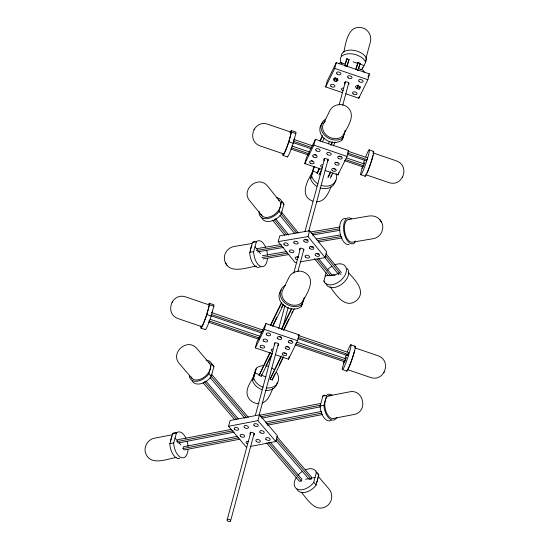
<?xml version="1.0" encoding="UTF-8"?>
<svg xmlns="http://www.w3.org/2000/svg" width="549" height="549" viewBox="0 0 549 549"><rect width="100%" height="100%" fill="white"/><g stroke="black" fill="none" stroke-linecap="round" stroke-linejoin="round"><path stroke-width="0.82" d="M176.064 432.715A13.162 6.931 79.1 0 0 172.592 433.648L169.792 444.017A13.162 6.931 79.1 0 0 179.736 458.47M185.981 438.274A13.162 6.931 79.1 0 0 176.449 432.9L173.649 443.276A13.162 6.931 79.1 0 0 180.813 457.441A13.162 6.931 79.1 0 0 188.026 449.734M324.514 395.04A13.162 6.931 79.1 0 0 322.874 395.946L320.074 406.322A13.162 6.931 79.1 0 0 331.143 420.26M332.09 395.122A13.162 6.931 79.1 0 0 326.724 395.205L323.931 405.574A13.162 6.931 79.1 0 0 329.215 418.468A13.162 6.931 79.1 0 0 336.853 417.405M255.258 241.347A13.162 6.705 80.3 0 0 252.499 242.356L249.699 252.725A13.162 6.705 80.3 0 0 260.247 266.766M265.572 247.132A13.162 6.705 80.3 0 0 256.417 241.69L253.617 252.06A13.162 6.705 80.3 0 0 260.398 266.292A13.162 6.705 80.3 0 0 267.432 258.62M201.058 325.749A13.162 1.194 -71.2 0 0 202.107 326.641A13.162 1.194 -71.2 0 0 206.726 314.9L209.526 304.53A13.162 1.194 -71.2 0 0 208.771 303.899M205.175 329.407A13.162 1.194 -71.2 0 0 211.077 316.382L213.877 306.013A13.162 1.194 -71.2 0 0 213.664 304.75L209.306 303.261M282.865 154.166A13.162 1.194 -71.2 0 0 288.726 142.191L291.526 131.822A13.162 1.194 -71.2 0 0 289.996 132.625M287.175 156.698A13.162 1.194 -71.2 0 0 293.084 143.673L295.877 133.304A13.162 1.194 -71.2 0 0 295.664 132.035L291.313 130.552M234.286 432.145L178.199 442.974L177.025 441.602L177.519 439.783L231.095 429.435M239.947 439.173L184.162 449.947L182.989 448.574L183.476 446.756L237.6 436.304M189.323 375.482A13.162 8.208 -40.5 0 0 196.453 381.308A13.162 8.208 -40.5 0 0 208.778 374.095L211.571 363.726A13.162 8.208 -40.5 0 0 206.204 360.185M192.095 380.519A13.162 8.208 -40.5 0 0 211.125 376.84L213.918 366.471A13.162 8.208 -40.5 0 0 210.926 363.452M259.183 211.434A13.162 8.393 -39 0 0 265.695 218.735A13.162 8.393 -39 0 0 278.892 211.736L281.692 201.359A13.162 8.393 -39 0 0 276.209 197.681M281.555 201.373A13.162 8.393 -39 0 1 283.929 204.125L281.129 214.494A13.162 8.393 -39 0 1 261.784 217.788M296.913 262.429L295.252 262.717L278.199 241.649L279.77 235.83L309.622 230.745L326.682 251.806L325.111 257.632L300.228 261.866M246.432 447.215L228.549 426.305L230.12 420.486L259.492 414.811L277.375 435.728L275.804 441.547L250.625 446.406M321.803 169.38L304.812 163.595L306.383 157.769L315.435 139.281L348.608 150.584L347.037 156.403L337.985 174.891L325.042 170.485M272.325 353.666L255.333 347.881L256.905 342.054L265.956 323.567L299.13 334.869L297.558 340.689L288.506 359.176L275.564 354.771M342.645 92.706L325.653 86.92L327.225 81.094L336.276 62.607L369.45 73.909L367.878 79.729L358.826 98.216L345.877 93.81M304.812 163.595L313.863 145.101L315.435 139.281M325.653 86.92L334.705 68.433L336.276 62.607M255.333 347.881L264.385 329.393L265.956 323.567M261.928 389.625A13.162 10.678 26.1 0 1 252.581 380.78L255.161 370.644L256.568 367.981A13.162 10.678 26.1 0 1 263.746 365.627M252.519 380.45L253.707 378.028L256.356 368.214M337.381 78.747L336.345 81.616L334.169 80.875L335.055 77.574M334.169 80.875L335.206 78.006M343.873 52.08C345.849 42.287 348.437 23.758 362.916 27.999C368.839 29.852 372.222 36.79 370.191 42.616L365.854 58.688M336.345 81.616L337.011 79.138M310.583 178.624L313.232 168.811L314.419 166.388L310.645 178.953A13.162 10.678 26.1 0 0 316.876 186.351M272.132 353.954L261.228 376.223L259.053 375.482L269.689 352.925M345.005 64.645L346.803 58.976L348.979 59.717L347.579 64.912A2.306 1.873 26.1 0 1 344.909 65.997M261.228 376.223L261.715 374.404M346.803 58.976L345.396 64.171L341.656 62.902A2.306 1.873 26.1 0 0 338.994 63.979M348.183 61.673L346.982 66.127A2.306 1.873 26.1 0 1 346.625 66.765M227.162 519.862L250.845 432.077M255.312 415.518L274.98 342.638M278.775 328.563L285.034 305.374M293.749 273.073L300.454 248.23M304.921 231.664L324.583 158.791M328.604 143.886L329.276 141.402M339.11 104.962L345.369 81.774M230.553 521.022A1.798 1.043 15.1 0 0 228.411 519.333A1.798 1.043 15.1 0 0 227.609 520.974A1.798 1.043 15.1 0 0 230.553 521.022L254.242 433.236M259.155 415.017L278.377 343.798M283.51 324.747L288.204 307.358M297.812 271.748L303.851 249.39M308.764 231.17L328.206 159.121M342.727 105.291L348.759 82.926M275.804 441.547L257.92 420.637L259.492 414.811M325.111 257.632L308.058 236.564L309.622 230.745M283.483 357.118L272.283 379.99L270.108 379.249L281.054 356.081M364.104 72.276A2.306 1.873 26.1 0 0 362.374 69.956L358.634 68.68L360.034 63.485L357.859 62.737L356.459 67.939A2.306 1.873 26.1 0 0 357.344 70.08M272.283 379.99L272.778 378.172M358.243 69.153L360.034 63.485M322.634 122.914A13.162 10.678 26.1 0 0 324.205 138.444A13.162 10.678 26.1 0 0 341.869 140.139L342.967 136.632M342.082 139.906L343.269 137.476L345.259 130.12M360.274 86.55L359.231 89.412L357.056 88.67L357.948 85.37M360.213 69.572A13.162 7.604 15.1 0 0 362.175 68.954L362.8 67.355M357.056 88.67L358.319 84.978M362.402 68.81L365.607 62.27L366.54 58.4A13.162 7.604 15.1 0 0 352.485 50.192A13.162 7.604 15.1 0 0 341.245 55.902M281.308 290.016A13.162 10.678 26.1 0 0 283.703 305.319A13.162 10.678 26.1 0 0 301.051 306.733L302.369 302.417M301.264 306.5L302.451 304.077L304.215 297.531M337.985 174.891L338.575 172.709M358.826 98.216L359.218 96.761M288.506 359.176L289.296 356.267M334.773 264.817A13.162 8.393 -39 0 1 346.412 269.01A13.162 8.393 -39 0 1 337.148 282.941A13.162 8.393 -39 0 1 323.896 281.177L326.051 272.743M362.704 165.928L360.679 173.491A13.162 1.194 -71.2 0 0 364.282 167.843A13.162 1.194 -71.2 0 0 369.34 151.14A13.162 1.194 -71.2 0 0 365.744 156.794M355.217 241.032L354.633 242.857A13.162 6.705 80.3 0 1 343.743 230.916A13.162 6.705 80.3 0 1 351.559 218.79M266.56 442.885L299.418 481.315L301.346 480.945L301.833 479.126L270.087 442M276.072 440.675L309.211 479.421L311.139 479.051L311.626 477.232L276.833 436.551M344.127 361.633L342.329 368.379A13.162 1.194 -71.2 0 0 345.925 362.731A13.162 1.194 -71.2 0 0 350.989 346.028A13.162 1.194 -71.2 0 0 347.387 351.683M295.163 344.964L344.607 361.805L344.937 360.59M344.607 361.805L345.692 358.772L297.057 342.205M297.73 338.644L347.627 355.642L348.114 353.817M347.627 355.642L348.711 352.609L298.011 335.336M296.446 477.266A13.162 8.208 -40.5 0 0 298.155 489.516A13.162 8.208 -40.5 0 0 313.637 482.626L316.437 472.25A13.162 8.208 -40.5 0 0 305.381 469.807M296.954 489.042A13.162 8.208 -40.5 0 0 315.984 485.364L318.784 474.995A13.162 8.208 -40.5 0 0 315.785 471.975M363.363 163.478L363.479 163.122A13.162 1.194 -71.2 0 1 364.598 159.869M345.012 358.367L345.129 358.01A13.162 1.194 -71.2 0 1 346.241 354.764M201.359 326.429A11.543 1.05 -71.2 0 0 206.053 316.43A11.543 1.05 -71.2 0 0 208.805 304.791L185.727 296.934C171.446 292.006 164.089 314.124 178.507 318.756L201.586 326.614M290.805 132.083L267.734 124.225C253.453 119.298 246.089 141.416 260.507 146.048L283.586 153.905M366.224 174.157A11.543 1.05 -71.2 0 1 365.751 174.712L388.829 182.57C403.11 187.497 410.467 165.379 396.049 160.747L373.773 153.157M347.4 369.601L370.479 377.458C384.76 382.385 392.116 360.268 377.698 355.635L354.62 347.778M172.022 302.396L172.242 301.909M254.022 129.688L254.242 129.2M402.314 177.595L402.534 177.107M383.964 372.483L384.183 371.996M330.745 145.101L332.33 141.855M293.406 140.688L294.518 138.41M211.777 312.635L212.518 311.118M346.206 59.958L346.796 58.743L348.979 59.484L348.382 60.699M348.382 60.925L348.979 59.717M323.835 122.928L330.127 110.068C333.758 103.885 342.967 102.636 348.045 107.755C356.212 115.805 347.181 127.114 343.585 134.8M357.262 63.725L357.859 62.511L360.034 63.252L359.437 64.466M357.859 62.737L355.862 69.153A2.306 1.873 26.1 0 0 355.821 69.4M319.882 140.935L322.489 135.596M320.136 141.23L322.373 136.653M322.311 141.971L324.178 138.163M365.311 61.248L366.272 59.285M312.546 172.249C307.214 180.6 298.992 196.02 312.889 201.195M316.917 173.251L319.175 168.639M317.178 173.532L319.806 168.159M331.088 145.21L332.591 142.136M318.976 175.042L321.988 168.9M333.264 145.952L335.144 142.109M367.94 76.99L369.45 73.909M327.918 177.135L330.532 171.796M328.172 177.43L330.786 172.091M330.841 176.346L331.589 174.822M330.347 178.171L332.962 172.832M347.853 152.121L348.608 150.584M331.191 186.386C328.577 192.871 324.761 202.217 316.224 201.758M270.403 325.221L281.596 302.348M270.657 325.516L281.857 302.643M272.579 325.962L276.682 317.576M281.534 307.666L283.03 304.613M272.832 326.257L283.655 304.146M254.475 374.075C252.012 381.164 244.696 388.225 247.716 396.309C249.411 400.804 254.214 403.851 258.984 403.577M281.349 329.215L291.498 308.476M259.053 375.482L270.328 352.444M281.61 329.496L291.759 308.758M362.038 168.378L365.01 162.319M265.853 365.957L270.739 355.972M283.524 329.956L288.788 319.202M291.8 313.06L292.548 311.523M283.785 330.237L294.312 308.73M302.767 301.394C306.953 293.413 316.519 279.77 305.162 272.791C299.898 269.415 292.5 271.398 289.309 276.669L283.016 289.529A11.543 9.367 26.1 0 0 289.035 303.995A11.543 9.367 26.1 0 0 303.775 299.171M270.108 379.249L281.308 356.376M273.148 377.41L275.015 373.594M279.118 365.209L283.229 356.823M273.121 388.218C270.218 393.482 268.605 400.948 262.106 402.987M298.375 336.407L299.13 334.869M345.101 359.986L345.692 358.772M343.688 363.273L346.659 357.207M343.269 137.476L343.056 137.71A13.162 10.678 26.1 0 1 324.493 135.136A13.162 10.678 26.1 0 1 325.571 119.195M302.451 304.077L302.238 304.311A13.162 10.678 26.1 0 1 283.387 301.428A13.162 10.678 26.1 0 1 285.411 285.446M339.385 272.64L334.547 275.406L328.35 275.763L314.481 258.634M322.723 396.138L326.573 395.397M328.707 395.877L349.137 391.938C363.589 388.321 368.626 411.894 353.961 414.502L333.531 418.448A11.543 6.08 79.1 0 1 324.967 407.255A11.543 6.08 79.1 0 1 330.313 395.856M259.485 415.27L320.595 403.474M172.441 433.84L176.298 433.092M260.665 416.766L320.939 405.128M320.074 405.951L323.931 405.21M172.935 434.636L154.145 438.267C147.578 439.619 143.351 447.106 145.684 453.385C150.522 466.362 166.91 458.889 176.126 457.523M261.839 418.139L320.438 406.823M228.549 426.305L257.92 420.637M265.791 422.174L321.577 411.407M266.135 423.835L321.92 413.061M177.025 441.602L233.112 430.773M169.792 443.654L173.649 442.906M267.308 425.207L322.263 414.598M182.989 448.574L238.774 437.8M305.525 479.277L309.54 478.502M311.146 478.186L315.16 477.41M348.286 219.531L369.052 215.997C373.553 215.318 378.618 217.054 380.903 221.185M310.871 231.953L340.085 226.977M252.348 242.548L256.266 241.883M251.909 243.468L233.634 246.583C227.602 247.764 223.306 254.084 224.527 260.116C227.986 275.131 246.734 267.432 256.356 266.107M311.235 233.627L339.783 228.761M312.347 235.006L339.989 230.299M278.199 241.649L308.058 236.564M307.865 239.769L305.903 240.098L305.155 239.179M256.829 248.676L281.212 244.525M316.21 239.028L340.6 234.876M256.335 250.502L281.562 246.206M317.343 240.572L341.382 236.482M249.706 252.362L253.624 251.689M257.46 251.881L283.524 247.441M318.53 241.944L342.096 237.93M313.191 246.851L311.228 247.18L310.48 246.261M262.408 255.717L286.619 251.593M261.921 257.536L287.8 253.13M263.04 258.922L288.918 254.516M296.968 257.138L298.272 256.918M318.948 253.913L317.645 254.132L316.897 253.213M325.166 276.01L328.432 275.454M330.882 275.035L334.965 274.342M353.124 61.831L357.79 63.423M359.341 63.952L364.008 65.544M334.705 68.433L367.878 79.729M334.76 79.66L336.935 80.401M357.653 87.456L359.828 88.197M369.127 149.877L373.478 151.359M291.492 132.021L295.842 133.503M348.299 151.325L367.61 157.906M347.805 153.144L367.116 159.725M347.215 154.358L366.526 160.939M313.863 145.101L347.037 156.403M294.312 139.624L312.957 145.972M346.536 157.92L364.371 163.993M339.076 156.163L341.252 156.904M293.818 141.443L311.654 147.516M345.232 159.464L363.877 165.812M293.228 142.651L311.063 148.731M344.642 160.672L363.287 167.026M288.843 141.834L293.193 143.316M291.855 145.979L309.561 152.004M314.707 154.543L316.162 155.038M335.659 162.188L337.834 162.929M291.368 147.798L309.073 153.823M290.771 149.005L308.476 155.038M360.892 174.754L365.25 176.236M311.29 160.569L312.745 161.063M333.387 168.653L335.563 169.394M283.078 155.436L287.436 156.918M313.095 171.288L317.761 172.88M319.319 173.409L320.87 173.937M350.777 344.765L355.128 346.247M209.485 304.729L213.842 306.212M298.327 337.436L348.217 354.428M264.385 329.393L297.558 340.689M211.598 312.587L263.479 330.258M279.132 336.434L281.308 337.175M289.598 340.449L291.773 341.19M211.104 314.405L262.175 331.802M295.753 343.749L345.204 360.59M211.324 315.895L261.578 333.017M206.843 314.543L211.193 316.025M210.192 319.298L260.082 336.29M286.18 346.474L288.355 347.215M208.894 320.842L259.595 338.115M208.297 322.057L258.998 339.323M342.542 369.642L346.899 371.124M283.908 352.938L286.084 353.68M201.078 328.144L205.429 329.626M255.031 373.121L259.691 374.706M261.249 375.241L265.915 376.827M316.485 472.511L318.832 475.249M318.043 476.168L328.858 488.816C333.456 493.935 332.447 502.802 326.36 506.329C315.449 513.095 307.166 499.171 301.483 492.295M276.346 438.37L311.139 479.051M313.836 482.317L316.183 485.062M211.619 363.98L213.966 366.725M209.21 362.999L196.768 348.457C187.202 337.155 169.367 353.302 179.674 363.953L192.109 378.501M211.873 374.679L248.32 417.302M268.482 442.515L301.346 480.945M210.83 375.852L246.727 417.83M208.97 373.794L211.317 376.539M210.006 377.52L244.799 418.201M206.005 381.157L238.307 418.935M204.4 381.679L236.701 419.45M203.027 382.701L234.78 419.82M174.973 437.999L177.636 441.121M179.242 442.988L180.841 444.862M348.56 272.826C354.723 279.468 366.677 291.444 356.692 300.358C345.499 309.711 335.734 294.772 330.155 286.715M326.003 253.693L341.396 272.702M325.53 255.532L340.963 274.596M281.74 201.62L283.977 204.386M279.283 200.584L267.418 185.933C258.03 174.472 239.927 190.345 250.09 201.154L261.955 215.805M324.603 257.145L338.925 274.829M281.294 211.79L298.402 232.927M318.55 258.476L331.383 274.328M279.091 211.434L296.309 232.762M317.027 259.025L330.484 275.639M279.915 215.27L294.882 233.757M275.509 218.632L288.781 235.027M274.486 219.799L286.695 234.876M323.841 280.916L324.74 282.021M272.53 220.135L284.739 235.212M254.949 246.782L257.488 249.925M258.504 251.181L260.542 253.693M380.985 221.322C385.522 227.636 381.006 237.34 373.498 238.637L352.726 242.171A11.543 5.881 80.3 0 1 344.573 230.903A11.543 5.881 80.3 0 1 349.837 219.518M225.461 262.841L226.147 263.891M226.229 264.028L227.19 265.51M379.935 219.703L381.665 222.372M365.607 62.27L365.559 62.037A13.162 7.604 15.1 0 0 348.258 53.775A13.162 7.604 15.1 0 0 341.952 63.739M311.77 176.195L311.839 176.524A13.162 10.678 26.1 0 0 318.063 183.922M253.707 378.028L253.768 378.357A13.162 10.678 26.1 0 0 263.115 387.196M326.085 283.682L326.133 283.943A13.162 8.393 -39 0 0 341.78 284.176A13.162 8.393 -39 0 0 347.078 268.427M358.14 70.498A2.306 1.873 26.1 0 1 357.598 70.245M357.227 88.307A2.306 1.331 15.1 0 1 355.779 86.152A2.306 1.331 15.1 0 1 359.128 86.207A2.306 1.331 15.1 0 1 359.41 88.341M345.163 84.004A2.306 1.331 15.1 0 1 345.177 82.076A2.306 1.331 15.1 0 1 348.368 82.645A2.306 1.331 15.1 0 1 348.354 84.573M343.152 90.702A2.306 1.331 15.1 0 1 341.492 89.082A2.306 1.331 15.1 0 1 343.173 88.066M334.101 80.236A2.306 1.331 15.1 0 1 334.423 78.212A2.306 1.331 15.1 0 1 337.759 79.344A2.306 1.331 15.1 0 1 336.283 80.978M274.843 344.964A2.306 1.331 15.1 0 1 274.857 343.036A2.306 1.331 15.1 0 1 278.048 343.605A2.306 1.331 15.1 0 1 278.034 345.534M272.832 351.662A2.306 1.331 15.1 0 1 271.172 350.049A2.306 1.331 15.1 0 1 272.853 349.027M253.583 377.184A11.543 9.367 26.1 0 1 254.434 374.02M276.662 372.483A13.162 10.678 26.1 0 1 266.423 387.937M266.231 365.833A13.162 10.678 26.1 0 1 268.708 366.458M271.824 367.905A13.162 10.678 26.1 0 1 274.541 369.957M277.389 382.09A13.162 10.678 26.1 0 1 265.236 390.366M354.517 350.475A11.543 1.05 -71.2 0 1 348.828 367.226M348.56 367.782A11.543 1.05 -71.2 0 1 347.874 369.045M354.592 346.879A13.162 1.194 -71.2 0 1 352.547 357.886A13.162 1.194 -71.2 0 1 346.639 370.911M324.322 160.679A2.306 1.331 15.1 0 1 324.335 158.75A2.306 1.331 15.1 0 1 327.527 159.32A2.306 1.331 15.1 0 1 327.513 161.248M322.318 167.376A2.306 1.331 15.1 0 1 320.65 165.757A2.306 1.331 15.1 0 1 322.332 164.741M373.196 153.075A11.543 1.05 -71.2 0 1 373.162 153.995M372.867 155.587A11.543 1.05 -71.2 0 1 370.939 162.387M370.705 163.094A11.543 1.05 -71.2 0 1 366.91 172.894M372.943 151.991A13.162 1.194 -71.2 0 1 370.898 162.998A13.162 1.194 -71.2 0 1 364.989 176.023M344.594 132.57A11.543 9.367 26.1 0 1 328.522 136.694A11.543 9.367 26.1 0 1 325.509 121.103M290.332 132.638A11.543 1.05 -71.2 0 1 288.541 142.287A11.543 1.05 -71.2 0 1 283.359 153.713M311.647 175.357A11.543 9.367 26.1 0 1 312.505 172.194M336.125 173.47A13.162 10.678 26.1 0 1 321.179 185.37M335.46 180.257A13.162 10.678 26.1 0 1 319.992 187.799M250.516 251.463A11.543 5.881 80.3 0 1 250.584 250.042M250.756 248.697A11.543 5.881 80.3 0 1 251.854 245.334M266.642 250.262A13.162 6.705 80.3 0 1 267.466 255.333M278.247 199.781A11.543 7.363 -39 0 1 275.426 213.774A11.543 7.363 -39 0 1 260.905 214.185M299.692 249.973A2.306 1.331 15.1 0 1 301.662 248.278A2.306 1.331 15.1 0 1 303.604 250.673M297.38 259.718A2.306 1.331 15.1 0 1 295.211 257.611A2.306 1.331 15.1 0 1 298.526 257.378M327.231 270.163A13.162 8.393 -39 0 1 331.802 266.313M349.123 244.422A13.162 6.705 80.3 0 1 339.824 231.582A13.162 6.705 80.3 0 1 345.822 218.598M170.684 441.334A11.543 6.08 79.1 0 1 171.954 436.627M187.134 441.396A13.162 6.931 79.1 0 1 188.032 446.454M208.195 362.23A11.543 7.199 -40.5 0 1 205.36 376.202A11.543 7.199 -40.5 0 1 191.086 376.909M317.809 477.863A11.543 7.199 -40.5 0 1 316.54 482.578M297.942 475.276A13.162 8.208 -40.5 0 1 302.451 471.351M250.248 434.3A2.306 1.331 15.1 0 1 251.003 432.557A2.306 1.331 15.1 0 1 254.105 433.552A2.306 1.331 15.1 0 1 253.35 435.302M247.263 443.798A2.306 1.331 15.1 0 1 246.151 442.082A2.306 1.331 15.1 0 1 248.292 441.417M353.199 93.934A2.306 1.331 15.1 0 0 356.98 93.996A2.306 1.331 15.1 0 0 354.229 91.834A2.306 1.331 15.1 0 0 353.199 93.934M359.238 81.609A2.306 1.331 15.1 0 0 363.019 81.671A2.306 1.331 15.1 0 0 360.268 79.509A2.306 1.331 15.1 0 0 359.238 81.609M348.176 77.841A2.306 1.331 15.1 0 0 351.957 77.903A2.306 1.331 15.1 0 0 349.205 75.741A2.306 1.331 15.1 0 0 348.176 77.841M331.088 86.399A2.306 1.331 15.1 0 0 334.863 86.461A2.306 1.331 15.1 0 0 332.118 84.299A2.306 1.331 15.1 0 0 331.088 86.399M337.12 74.074A2.306 1.331 15.1 0 0 340.902 74.136A2.306 1.331 15.1 0 0 338.15 71.974A2.306 1.331 15.1 0 0 337.12 74.074M285.899 348.732A2.306 1.331 15.1 0 0 289.68 348.793A2.306 1.331 15.1 0 0 286.928 346.632A2.306 1.331 15.1 0 0 285.899 348.732M282.886 354.894A2.306 1.331 15.1 0 0 286.667 354.956A2.306 1.331 15.1 0 0 283.915 352.794A2.306 1.331 15.1 0 0 282.886 354.894M288.918 342.569A2.306 1.331 15.1 0 0 292.699 342.631A2.306 1.331 15.1 0 0 289.947 340.469A2.306 1.331 15.1 0 0 288.918 342.569M277.863 338.802A2.306 1.331 15.1 0 0 281.644 338.863A2.306 1.331 15.1 0 0 278.892 336.702A2.306 1.331 15.1 0 0 277.863 338.802M263.788 341.197A2.306 1.331 15.1 0 0 267.562 341.258A2.306 1.331 15.1 0 0 264.817 339.097A2.306 1.331 15.1 0 0 263.788 341.197M260.768 347.359A2.306 1.331 15.1 0 0 264.549 347.421A2.306 1.331 15.1 0 0 261.798 345.259A2.306 1.331 15.1 0 0 260.768 347.359M266.8 335.034A2.306 1.331 15.1 0 0 270.582 335.096A2.306 1.331 15.1 0 0 267.83 332.934A2.306 1.331 15.1 0 0 266.8 335.034M335.384 164.446A2.306 1.331 15.1 0 0 339.158 164.508A2.306 1.331 15.1 0 0 336.407 162.346A2.306 1.331 15.1 0 0 335.384 164.446M332.365 170.609A2.306 1.331 15.1 0 0 336.146 170.67A2.306 1.331 15.1 0 0 333.394 168.509A2.306 1.331 15.1 0 0 332.365 170.609M338.397 158.284A2.306 1.331 15.1 0 0 342.178 158.345A2.306 1.331 15.1 0 0 339.426 156.177A2.306 1.331 15.1 0 0 338.397 158.284M327.341 154.516A2.306 1.331 15.1 0 0 331.122 154.578A2.306 1.331 15.1 0 0 328.371 152.416A2.306 1.331 15.1 0 0 327.341 154.516M313.266 156.911A2.306 1.331 15.1 0 0 317.048 156.973A2.306 1.331 15.1 0 0 314.296 154.811A2.306 1.331 15.1 0 0 313.266 156.911M310.247 163.074A2.306 1.331 15.1 0 0 314.028 163.135A2.306 1.331 15.1 0 0 311.276 160.974A2.306 1.331 15.1 0 0 310.247 163.074M316.279 150.749A2.306 1.331 15.1 0 0 320.06 150.81A2.306 1.331 15.1 0 0 317.308 148.649A2.306 1.331 15.1 0 0 316.279 150.749M309.65 248.278A2.306 1.331 15.1 0 0 313.554 248.978A2.306 1.331 15.1 0 0 311.619 246.583A2.306 1.331 15.1 0 0 309.65 248.278M315.332 255.299A2.306 1.331 15.1 0 0 319.243 255.999A2.306 1.331 15.1 0 0 317.301 253.604A2.306 1.331 15.1 0 0 315.332 255.299M303.961 241.258A2.306 1.331 15.1 0 0 307.872 241.951A2.306 1.331 15.1 0 0 305.93 239.563A2.306 1.331 15.1 0 0 303.961 241.258M294.01 242.953A2.306 1.331 15.1 0 0 297.915 243.646A2.306 1.331 15.1 0 0 295.98 241.258A2.306 1.331 15.1 0 0 294.01 242.953M305.381 256.994A2.306 1.331 15.1 0 0 309.286 257.694A2.306 1.331 15.1 0 0 307.351 255.299A2.306 1.331 15.1 0 0 305.381 256.994M289.742 251.668A2.306 1.331 15.1 0 0 293.653 252.362A2.306 1.331 15.1 0 0 291.711 249.973A2.306 1.331 15.1 0 0 289.742 251.668M284.053 244.648A2.306 1.331 15.1 0 0 287.964 245.341A2.306 1.331 15.1 0 0 286.022 242.953A2.306 1.331 15.1 0 0 284.053 244.648M260.041 432.406A2.306 1.331 15.1 0 0 263.945 433.037A2.306 1.331 15.1 0 0 261.914 430.663A2.306 1.331 15.1 0 0 260.041 432.406M265.997 439.378A2.306 1.331 15.1 0 0 269.909 440.01A2.306 1.331 15.1 0 0 267.871 437.635A2.306 1.331 15.1 0 0 265.997 439.378M254.077 425.441A2.306 1.331 15.1 0 0 257.982 426.065A2.306 1.331 15.1 0 0 255.951 423.691A2.306 1.331 15.1 0 0 254.077 425.441M244.284 427.328A2.306 1.331 15.1 0 0 248.196 427.959A2.306 1.331 15.1 0 0 246.158 425.578A2.306 1.331 15.1 0 0 244.284 427.328M256.211 441.272A2.306 1.331 15.1 0 0 260.116 441.897A2.306 1.331 15.1 0 0 258.085 439.523A2.306 1.331 15.1 0 0 256.211 441.272M240.455 436.187A2.306 1.331 15.1 0 0 244.367 436.819A2.306 1.331 15.1 0 0 242.329 434.444A2.306 1.331 15.1 0 0 240.455 436.187M234.498 429.215A2.306 1.331 15.1 0 0 238.403 429.846A2.306 1.331 15.1 0 0 236.372 427.472A2.306 1.331 15.1 0 0 234.498 429.215"/></g></svg>
